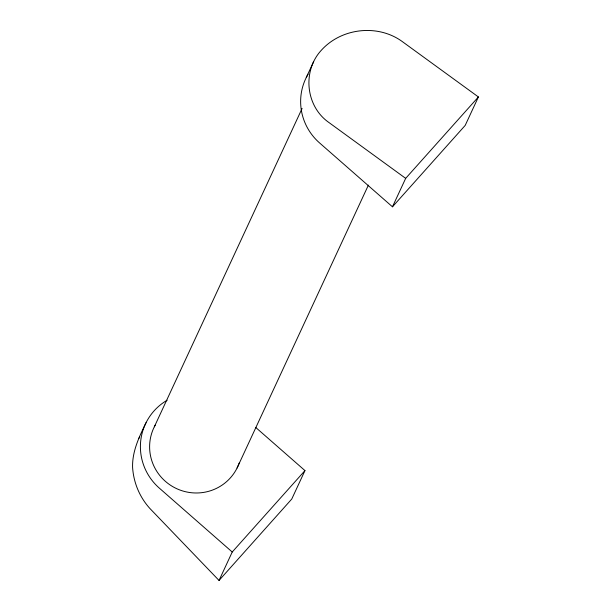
<?xml version="1.0" encoding="UTF-8"?>
<svg xmlns="http://www.w3.org/2000/svg" width="611" height="611" viewBox="0 0 611 611"><rect width="100%" height="100%" fill="white"/><g stroke="black" fill="none" stroke-linecap="round" stroke-linejoin="round"><path stroke-width="0.92" d="M392.468 206.808L465.2 125.4L478.405 96.958L401.74 41.174C377.461 23.905 341.587 28.022 321.577 49.995C302.078 70.685 305.531 106.367 329.016 122.582L405.673 178.366L392.468 206.808L319.568 142.928A55.464 54.501 24.9 0 1 308.097 74.168M146.044 422.697C139.201 436.796 132.091 451.399 132.595 467.476C133.61 482.698 139.629 497.163 149.886 508.474L219.036 580.45L291.76 499.042L304.965 470.6L255.65 427.387M306.287 77.498L313.657 61.619M154.323 426.822L302.109 108.437M237.068 468.026L368.395 185.118M219.036 580.45L232.233 552.008L304.965 470.6M138.674 438.583L139.682 437.086M405.673 178.366L478.405 96.958M232.233 552.008L159.334 488.128A55.464 54.501 24.9 0 1 167.147 400.228M239.214 462.985A46.222 45.42 24.9 0 1 177.098 488.861A46.222 45.42 24.9 0 1 155.163 425.21"/></g></svg>
